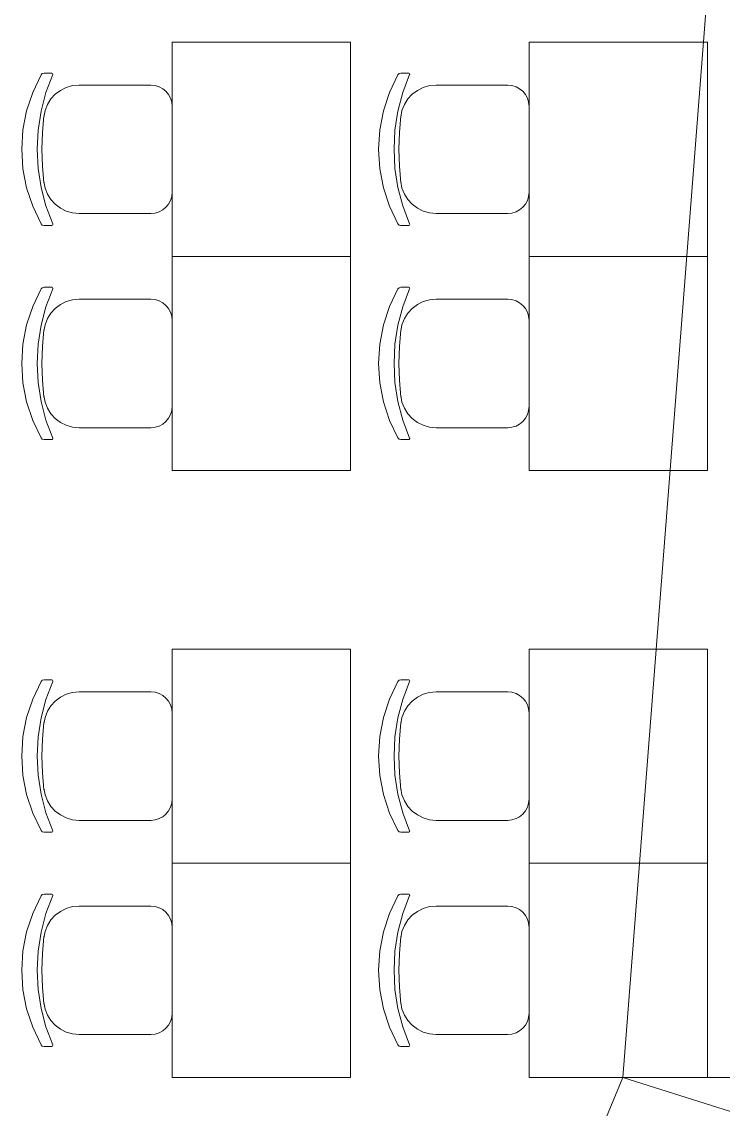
# Model space of a CAD drawing. Header units: millimetres. Extents: x 0 to 1189, y 0 to 841.
# Drawn here: x 267.04 to 286.7, y 680.97 to 711.44 of the extents above; entities that cross this region are included whole.
import ezdxf

# ---------------------------------------------------------------- set-up
doc = ezdxf.new("R2010")
doc.units = ezdxf.units.MM

msp = doc.modelspace()

# ---------------------------------------------------------------- linework, layer by layer
at = {"color": 144, "lineweight": 0, "true_color": 0x0077b0}
for points in [[(286.351437, 713.530861), (283.879434, 681.865812)], [(274.385419, 659.002778), (283.879434, 681.865812)], [(328.571502, 667.754791), (283.879434, 681.865812)], [(283.879434, 681.865812), (287.197439, 681.865812)], [(283.879434, 681.865812), (287.197439, 681.865812)], [(283.879434, 681.865812), (287.197439, 681.865812)]]:
    msp.add_lwpolyline(points, dxfattribs=at)
at = {"color": 253, "lineweight": 0, "true_color": 0x999999}
for points in [[(271.256414, 704.865848), (271.256414, 710.865857)], [(271.256414, 710.865857), (276.256422, 710.865857)], [(276.256422, 710.865857), (276.256422, 704.865848)], [(281.25643, 704.865848), (281.25643, 710.865857)], [(281.25643, 710.865857), (286.256437, 710.865857)], [(286.256437, 710.865857), (286.256437, 704.865848)], [(267.581409, 705.777849), (267.34769, 706.270459), (267.178658, 706.786976), (267.076002, 707.320929), (267.041408, 707.865852), (267.076002, 708.410197), (267.178658, 708.943854), (267.34769, 709.460261), (267.581409, 709.952855)], [(267.581409, 705.777849), (267.34769, 706.270459), (267.178658, 706.786976), (267.076002, 707.320929), (267.041408, 707.865852), (267.076002, 708.410197), (267.178658, 708.943854), (267.34769, 709.460261), (267.581409, 709.952855)], [(267.909409, 705.773849), (267.71905, 706.27735), (267.582034, 706.796601), (267.499206, 707.327476), (267.471409, 707.865852), (267.499206, 708.40365), (267.582034, 708.934229), (267.71905, 709.45337), (267.909409, 709.956855)], [(267.909409, 705.773849), (267.71905, 706.27735), (267.582034, 706.796601), (267.499206, 707.327476), (267.471409, 707.865852), (267.499206, 708.40365), (267.582034, 708.934229), (267.71905, 709.45337), (267.909409, 709.956855)], [(267.581409, 709.952855), (267.617534, 709.988105), (267.666409, 710.000855)], [(267.581409, 709.952855), (267.617534, 709.988105), (267.666409, 710.000855)], [(267.666409, 710.000855), (267.882409, 710.000855)], [(267.666409, 710.000855), (267.882409, 710.000855)], [(267.882409, 710.000855), (267.903784, 709.991855), (267.912409, 709.970855), (267.909409, 709.956855)], [(267.882409, 710.000855), (267.903784, 709.991855), (267.912409, 709.970855), (267.909409, 709.956855)], [(277.581424, 705.777849), (277.347705, 706.270459), (277.178673, 706.786976), (277.076017, 707.320929), (277.041423, 707.865852), (277.076017, 708.410197), (277.178673, 708.943854), (277.347705, 709.460261), (277.581424, 709.952855)], [(277.581424, 705.777849), (277.347705, 706.270459), (277.178673, 706.786976), (277.076017, 707.320929), (277.041423, 707.865852), (277.076017, 708.410197), (277.178673, 708.943854), (277.347705, 709.460261), (277.581424, 709.952855)], [(277.909425, 705.773849), (277.719065, 706.27735), (277.582049, 706.796601), (277.499221, 707.327476), (277.471424, 707.865852), (277.499221, 708.40365), (277.582049, 708.934229), (277.719065, 709.45337), (277.909425, 709.956855)], [(277.909425, 705.773849), (277.719065, 706.27735), (277.582049, 706.796601), (277.499221, 707.327476), (277.471424, 707.865852), (277.499221, 708.40365), (277.582049, 708.934229), (277.719065, 709.45337), (277.909425, 709.956855)], [(277.581424, 709.952855), (277.617549, 709.988105), (277.666424, 710.000855)], [(277.581424, 709.952855), (277.617549, 709.988105), (277.666424, 710.000855)], [(277.666424, 710.000855), (277.882425, 710.000855)], [(277.666424, 710.000855), (277.882425, 710.000855)], [(277.882425, 710.000855), (277.9038, 709.991855), (277.912425, 709.970855), (277.909425, 709.956855)], [(277.882425, 710.000855), (277.9038, 709.991855), (277.912425, 709.970855), (277.909425, 709.956855)], [(267.658409, 708.765854), (267.694723, 708.951239), (267.763112, 709.122057), (267.860118, 709.27518), (267.982284, 709.40748), (268.126154, 709.515825), (268.288269, 709.597089), (268.465174, 709.648142), (268.65341, 709.665855)], [(267.658409, 708.765854), (267.694723, 708.951239), (267.763112, 709.122057), (267.860118, 709.27518), (267.982284, 709.40748), (268.126154, 709.515825), (268.288269, 709.597089), (268.465174, 709.648142), (268.65341, 709.665855)], [(270.656414, 709.665855), (268.65341, 709.665855)], [(270.656414, 709.665855), (268.65341, 709.665855)], [(270.656414, 709.665855), (270.777228, 709.65365), (270.889804, 709.618652), (270.991717, 709.563286), (271.080539, 709.48998), (271.153846, 709.401157), (271.209211, 709.299245), (271.244209, 709.186669), (271.256414, 709.065854)], [(270.656414, 709.665855), (270.777228, 709.65365), (270.889804, 709.618652), (270.991717, 709.563286), (271.080539, 709.48998), (271.153846, 709.401157), (271.209211, 709.299245), (271.244209, 709.186669), (271.256414, 709.065854)], [(277.658424, 708.765854), (277.694739, 708.951239), (277.763127, 709.122057), (277.860133, 709.27518), (277.9823, 709.40748), (278.126169, 709.515825), (278.288285, 709.597089), (278.465189, 709.648142), (278.653426, 709.665855)], [(277.658424, 708.765854), (277.694739, 708.951239), (277.763127, 709.122057), (277.860133, 709.27518), (277.9823, 709.40748), (278.126169, 709.515825), (278.288285, 709.597089), (278.465189, 709.648142), (278.653426, 709.665855)], [(280.656429, 709.665855), (278.653426, 709.665855)], [(280.656429, 709.665855), (278.653426, 709.665855)], [(280.656429, 709.665855), (280.777243, 709.65365), (280.88982, 709.618652), (280.991732, 709.563286), (281.080554, 709.48998), (281.153861, 709.401157), (281.209226, 709.299245), (281.244225, 709.186669), (281.25643, 709.065854)], [(280.656429, 709.665855), (280.777243, 709.65365), (280.88982, 709.618652), (280.991732, 709.563286), (281.080554, 709.48998), (281.153861, 709.401157), (281.209226, 709.299245), (281.244225, 709.186669), (281.25643, 709.065854)], [(271.256414, 709.066854), (271.256414, 706.66585)], [(271.256414, 709.066854), (271.256414, 706.66585)], [(281.25643, 709.066854), (281.25643, 706.66585)], [(281.25643, 709.066854), (281.25643, 706.66585)], [(267.663409, 706.923851), (267.621534, 707.394101), (267.607409, 707.865852), (267.621534, 708.336728), (267.663409, 708.806854)], [(267.663409, 706.923851), (267.621534, 707.394101), (267.607409, 707.865852), (267.621534, 708.336728), (267.663409, 708.806854)], [(277.663424, 706.923851), (277.621549, 707.394101), (277.607424, 707.865852), (277.621549, 708.336728), (277.663424, 708.806854)], [(277.663424, 706.923851), (277.621549, 707.394101), (277.607424, 707.865852), (277.621549, 708.336728), (277.663424, 708.806854)], [(268.65341, 706.065849), (268.465174, 706.083519), (268.288269, 706.134459), (268.126154, 706.215563), (267.982284, 706.323725), (267.860118, 706.45584), (267.763112, 706.608803), (267.694723, 706.779509), (267.658409, 706.964851)], [(268.65341, 706.065849), (268.465174, 706.083519), (268.288269, 706.134459), (268.126154, 706.215563), (267.982284, 706.323725), (267.860118, 706.45584), (267.763112, 706.608803), (267.694723, 706.779509), (267.658409, 706.964851)], [(278.653426, 706.065849), (278.465189, 706.083519), (278.288285, 706.134459), (278.126169, 706.215563), (277.9823, 706.323725), (277.860133, 706.45584), (277.763127, 706.608803), (277.694739, 706.779509), (277.658424, 706.964851)], [(278.653426, 706.065849), (278.465189, 706.083519), (278.288285, 706.134459), (278.126169, 706.215563), (277.9823, 706.323725), (277.860133, 706.45584), (277.763127, 706.608803), (277.694739, 706.779509), (277.658424, 706.964851)], [(271.256414, 706.66585), (271.244209, 706.544749), (271.209211, 706.432037), (271.153846, 706.330108), (271.080539, 706.24135), (270.991717, 706.168154), (270.889804, 706.112912), (270.777228, 706.078013), (270.656414, 706.065849)], [(271.256414, 706.66585), (271.244209, 706.544749), (271.209211, 706.432037), (271.153846, 706.330108), (271.080539, 706.24135), (270.991717, 706.168154), (270.889804, 706.112912), (270.777228, 706.078013), (270.656414, 706.065849)], [(281.25643, 706.66585), (281.244225, 706.544749), (281.209226, 706.432037), (281.153861, 706.330108), (281.080554, 706.24135), (280.991732, 706.168154), (280.88982, 706.112912), (280.777243, 706.078013), (280.656429, 706.065849)], [(281.25643, 706.66585), (281.244225, 706.544749), (281.209226, 706.432037), (281.153861, 706.330108), (281.080554, 706.24135), (280.991732, 706.168154), (280.88982, 706.112912), (280.777243, 706.078013), (280.656429, 706.065849)], [(270.656414, 706.065849), (268.65341, 706.065849)], [(270.656414, 706.065849), (268.65341, 706.065849)], [(280.656429, 706.065849), (278.653426, 706.065849)], [(280.656429, 706.065849), (278.653426, 706.065849)], [(267.666409, 705.730849), (267.617534, 705.743099), (267.581409, 705.777849)], [(267.666409, 705.730849), (267.617534, 705.743099), (267.581409, 705.777849)], [(267.666409, 705.730849), (267.882409, 705.730849)], [(267.666409, 705.730849), (267.882409, 705.730849)], [(267.909409, 705.773849), (267.912409, 705.760849), (267.903784, 705.739474), (267.882409, 705.730849)], [(267.909409, 705.773849), (267.912409, 705.760849), (267.903784, 705.739474), (267.882409, 705.730849)], [(277.666424, 705.730849), (277.617549, 705.743099), (277.581424, 705.777849)], [(277.666424, 705.730849), (277.617549, 705.743099), (277.581424, 705.777849)], [(277.666424, 705.730849), (277.882425, 705.730849)], [(277.666424, 705.730849), (277.882425, 705.730849)], [(277.909425, 705.773849), (277.912425, 705.760849), (277.9038, 705.739474), (277.882425, 705.730849)], [(277.909425, 705.773849), (277.912425, 705.760849), (277.9038, 705.739474), (277.882425, 705.730849)], [(276.256422, 704.865848), (271.256414, 704.865848)], [(271.256414, 698.865838), (271.256414, 704.865848)], [(271.256414, 704.865848), (276.256422, 704.865848)], [(276.256422, 704.865848), (276.256422, 698.865838)], [(286.256437, 704.865848), (281.25643, 704.865848)], [(281.25643, 698.865838), (281.25643, 704.865848)], [(281.25643, 704.865848), (286.256437, 704.865848)], [(286.256437, 704.865848), (286.256437, 698.865838)], [(267.581409, 699.77784), (267.34769, 700.27045), (267.178658, 700.786966), (267.076002, 701.32092), (267.041408, 701.865843), (267.076002, 702.410188), (267.178658, 702.943845), (267.34769, 703.460252), (267.581409, 703.952846)], [(267.581409, 699.77784), (267.34769, 700.27045), (267.178658, 700.786966), (267.076002, 701.32092), (267.041408, 701.865843), (267.076002, 702.410188), (267.178658, 702.943845), (267.34769, 703.460252), (267.581409, 703.952846)], [(267.909409, 699.77384), (267.71905, 700.277341), (267.582034, 700.796591), (267.499206, 701.327467), (267.471409, 701.865843), (267.499206, 702.403641), (267.582034, 702.93422), (267.71905, 703.453361), (267.909409, 703.956846)], [(267.909409, 699.77384), (267.71905, 700.277341), (267.582034, 700.796591), (267.499206, 701.327467), (267.471409, 701.865843), (267.499206, 702.403641), (267.582034, 702.93422), (267.71905, 703.453361), (267.909409, 703.956846)], [(267.581409, 703.952846), (267.617534, 703.988096), (267.666409, 704.000846)], [(267.581409, 703.952846), (267.617534, 703.988096), (267.666409, 704.000846)], [(267.666409, 704.000846), (267.882409, 704.000846)], [(267.666409, 704.000846), (267.882409, 704.000846)], [(267.882409, 704.000846), (267.903784, 703.991846), (267.912409, 703.970846), (267.909409, 703.956846)], [(267.882409, 704.000846), (267.903784, 703.991846), (267.912409, 703.970846), (267.909409, 703.956846)], [(277.581424, 699.77784), (277.347705, 700.27045), (277.178673, 700.786966), (277.076017, 701.32092), (277.041423, 701.865843), (277.076017, 702.410188), (277.178673, 702.943845), (277.347705, 703.460252), (277.581424, 703.952846)], [(277.581424, 699.77784), (277.347705, 700.27045), (277.178673, 700.786966), (277.076017, 701.32092), (277.041423, 701.865843), (277.076017, 702.410188), (277.178673, 702.943845), (277.347705, 703.460252), (277.581424, 703.952846)], [(277.909425, 699.77384), (277.719065, 700.277341), (277.582049, 700.796591), (277.499221, 701.327467), (277.471424, 701.865843), (277.499221, 702.403641), (277.582049, 702.93422), (277.719065, 703.453361), (277.909425, 703.956846)], [(277.909425, 699.77384), (277.719065, 700.277341), (277.582049, 700.796591), (277.499221, 701.327467), (277.471424, 701.865843), (277.499221, 702.403641), (277.582049, 702.93422), (277.719065, 703.453361), (277.909425, 703.956846)], [(277.581424, 703.952846), (277.617549, 703.988096), (277.666424, 704.000846)], [(277.581424, 703.952846), (277.617549, 703.988096), (277.666424, 704.000846)], [(277.666424, 704.000846), (277.882425, 704.000846)], [(277.666424, 704.000846), (277.882425, 704.000846)], [(277.882425, 704.000846), (277.9038, 703.991846), (277.912425, 703.970846), (277.909425, 703.956846)], [(277.882425, 704.000846), (277.9038, 703.991846), (277.912425, 703.970846), (277.909425, 703.956846)], [(267.658409, 702.765844), (267.694723, 702.951229), (267.763112, 703.122048), (267.860118, 703.275171), (267.982284, 703.40747), (268.126154, 703.515816), (268.288269, 703.59708), (268.465174, 703.648133), (268.65341, 703.665846)], [(267.658409, 702.765844), (267.694723, 702.951229), (267.763112, 703.122048), (267.860118, 703.275171), (267.982284, 703.40747), (268.126154, 703.515816), (268.288269, 703.59708), (268.465174, 703.648133), (268.65341, 703.665846)], [(270.656414, 703.665846), (268.65341, 703.665846)], [(270.656414, 703.665846), (268.65341, 703.665846)], [(270.656414, 703.665846), (270.777228, 703.653641), (270.889804, 703.618643), (270.991717, 703.563277), (271.080539, 703.48997), (271.153846, 703.401148), (271.209211, 703.299236), (271.244209, 703.186659), (271.256414, 703.065845)], [(270.656414, 703.665846), (270.777228, 703.653641), (270.889804, 703.618643), (270.991717, 703.563277), (271.080539, 703.48997), (271.153846, 703.401148), (271.209211, 703.299236), (271.244209, 703.186659), (271.256414, 703.065845)], [(277.658424, 702.765844), (277.694739, 702.951229), (277.763127, 703.122048), (277.860133, 703.275171), (277.9823, 703.40747), (278.126169, 703.515816), (278.288285, 703.59708), (278.465189, 703.648133), (278.653426, 703.665846)], [(277.658424, 702.765844), (277.694739, 702.951229), (277.763127, 703.122048), (277.860133, 703.275171), (277.9823, 703.40747), (278.126169, 703.515816), (278.288285, 703.59708), (278.465189, 703.648133), (278.653426, 703.665846)], [(280.656429, 703.665846), (278.653426, 703.665846)], [(280.656429, 703.665846), (278.653426, 703.665846)], [(280.656429, 703.665846), (280.777243, 703.653641), (280.88982, 703.618643), (280.991732, 703.563277), (281.080554, 703.48997), (281.153861, 703.401148), (281.209226, 703.299236), (281.244225, 703.186659), (281.25643, 703.065845)], [(280.656429, 703.665846), (280.777243, 703.653641), (280.88982, 703.618643), (280.991732, 703.563277), (281.080554, 703.48997), (281.153861, 703.401148), (281.209226, 703.299236), (281.244225, 703.186659), (281.25643, 703.065845)], [(271.256414, 703.066845), (271.256414, 700.665841)], [(271.256414, 703.066845), (271.256414, 700.665841)], [(281.25643, 703.066845), (281.25643, 700.665841)], [(281.25643, 703.066845), (281.25643, 700.665841)], [(267.663409, 700.923842), (267.621534, 701.394092), (267.607409, 701.865843), (267.621534, 702.336719), (267.663409, 702.806844)], [(267.663409, 700.923842), (267.621534, 701.394092), (267.607409, 701.865843), (267.621534, 702.336719), (267.663409, 702.806844)], [(277.663424, 700.923842), (277.621549, 701.394092), (277.607424, 701.865843), (277.621549, 702.336719), (277.663424, 702.806844)], [(277.663424, 700.923842), (277.621549, 701.394092), (277.607424, 701.865843), (277.621549, 702.336719), (277.663424, 702.806844)], [(268.65341, 700.06584), (268.465174, 700.08351), (268.288269, 700.13445), (268.126154, 700.215553), (267.982284, 700.323716), (267.860118, 700.455831), (267.763112, 700.608794), (267.694723, 700.7795), (267.658409, 700.964842)], [(268.65341, 700.06584), (268.465174, 700.08351), (268.288269, 700.13445), (268.126154, 700.215553), (267.982284, 700.323716), (267.860118, 700.455831), (267.763112, 700.608794), (267.694723, 700.7795), (267.658409, 700.964842)], [(278.653426, 700.06584), (278.465189, 700.08351), (278.288285, 700.13445), (278.126169, 700.215553), (277.9823, 700.323716), (277.860133, 700.455831), (277.763127, 700.608794), (277.694739, 700.7795), (277.658424, 700.964842)], [(278.653426, 700.06584), (278.465189, 700.08351), (278.288285, 700.13445), (278.126169, 700.215553), (277.9823, 700.323716), (277.860133, 700.455831), (277.763127, 700.608794), (277.694739, 700.7795), (277.658424, 700.964842)], [(271.256414, 700.665841), (271.244209, 700.544739), (271.209211, 700.432028), (271.153846, 700.330098), (271.080539, 700.241341), (270.991717, 700.168145), (270.889804, 700.112903), (270.777228, 700.078004), (270.656414, 700.06584)], [(271.256414, 700.665841), (271.244209, 700.544739), (271.209211, 700.432028), (271.153846, 700.330098), (271.080539, 700.241341), (270.991717, 700.168145), (270.889804, 700.112903), (270.777228, 700.078004), (270.656414, 700.06584)], [(281.25643, 700.665841), (281.244225, 700.544739), (281.209226, 700.432028), (281.153861, 700.330098), (281.080554, 700.241341), (280.991732, 700.168145), (280.88982, 700.112903), (280.777243, 700.078004), (280.656429, 700.06584)], [(281.25643, 700.665841), (281.244225, 700.544739), (281.209226, 700.432028), (281.153861, 700.330098), (281.080554, 700.241341), (280.991732, 700.168145), (280.88982, 700.112903), (280.777243, 700.078004), (280.656429, 700.06584)], [(270.656414, 700.06584), (268.65341, 700.06584)], [(270.656414, 700.06584), (268.65341, 700.06584)], [(280.656429, 700.06584), (278.653426, 700.06584)], [(280.656429, 700.06584), (278.653426, 700.06584)], [(267.666409, 699.73084), (267.617534, 699.74309), (267.581409, 699.77784)], [(267.666409, 699.73084), (267.617534, 699.74309), (267.581409, 699.77784)], [(267.666409, 699.73084), (267.882409, 699.73084)], [(267.666409, 699.73084), (267.882409, 699.73084)], [(267.909409, 699.77384), (267.912409, 699.76084), (267.903784, 699.739465), (267.882409, 699.73084)], [(267.909409, 699.77384), (267.912409, 699.76084), (267.903784, 699.739465), (267.882409, 699.73084)], [(277.666424, 699.73084), (277.617549, 699.74309), (277.581424, 699.77784)], [(277.666424, 699.73084), (277.617549, 699.74309), (277.581424, 699.77784)], [(277.666424, 699.73084), (277.882425, 699.73084)], [(277.666424, 699.73084), (277.882425, 699.73084)], [(277.909425, 699.77384), (277.912425, 699.76084), (277.9038, 699.739465), (277.882425, 699.73084)], [(277.909425, 699.77384), (277.912425, 699.76084), (277.9038, 699.739465), (277.882425, 699.73084)], [(276.256422, 698.865838), (271.256414, 698.865838)], [(286.256437, 698.865838), (281.25643, 698.865838)], [(271.256414, 687.865822), (271.256414, 693.865831)], [(271.256414, 693.865831), (276.256422, 693.865831)], [(276.256422, 693.865831), (276.256422, 687.865822)], [(281.25643, 687.865822), (281.25643, 693.865831)], [(281.25643, 693.865831), (286.256437, 693.865831)], [(286.256437, 693.865831), (286.256437, 687.865822)], [(267.581409, 688.777823), (267.34769, 689.270433), (267.178658, 689.78695), (267.076002, 690.320903), (267.041408, 690.865826), (267.076002, 691.410171), (267.178658, 691.943828), (267.34769, 692.460235), (267.581409, 692.952829)], [(267.581409, 688.777823), (267.34769, 689.270433), (267.178658, 689.78695), (267.076002, 690.320903), (267.041408, 690.865826), (267.076002, 691.410171), (267.178658, 691.943828), (267.34769, 692.460235), (267.581409, 692.952829)], [(267.909409, 688.773823), (267.71905, 689.277324), (267.582034, 689.796575), (267.499206, 690.32745), (267.471409, 690.865826), (267.499206, 691.403624), (267.582034, 691.934203), (267.71905, 692.453344), (267.909409, 692.956829)], [(267.909409, 688.773823), (267.71905, 689.277324), (267.582034, 689.796575), (267.499206, 690.32745), (267.471409, 690.865826), (267.499206, 691.403624), (267.582034, 691.934203), (267.71905, 692.453344), (267.909409, 692.956829)], [(267.581409, 692.952829), (267.617534, 692.988079), (267.666409, 693.000829)], [(267.581409, 692.952829), (267.617534, 692.988079), (267.666409, 693.000829)], [(267.666409, 693.000829), (267.882409, 693.000829)], [(267.666409, 693.000829), (267.882409, 693.000829)], [(267.882409, 693.000829), (267.903784, 692.991829), (267.912409, 692.970829), (267.909409, 692.956829)], [(267.882409, 693.000829), (267.903784, 692.991829), (267.912409, 692.970829), (267.909409, 692.956829)], [(277.581424, 688.777823), (277.347705, 689.270433), (277.178673, 689.78695), (277.076017, 690.320903), (277.041423, 690.865826), (277.076017, 691.410171), (277.178673, 691.943828), (277.347705, 692.460235), (277.581424, 692.952829)], [(277.581424, 688.777823), (277.347705, 689.270433), (277.178673, 689.78695), (277.076017, 690.320903), (277.041423, 690.865826), (277.076017, 691.410171), (277.178673, 691.943828), (277.347705, 692.460235), (277.581424, 692.952829)], [(277.909425, 688.773823), (277.719065, 689.277324), (277.582049, 689.796575), (277.499221, 690.32745), (277.471424, 690.865826), (277.499221, 691.403624), (277.582049, 691.934203), (277.719065, 692.453344), (277.909425, 692.956829)], [(277.909425, 688.773823), (277.719065, 689.277324), (277.582049, 689.796575), (277.499221, 690.32745), (277.471424, 690.865826), (277.499221, 691.403624), (277.582049, 691.934203), (277.719065, 692.453344), (277.909425, 692.956829)], [(277.581424, 692.952829), (277.617549, 692.988079), (277.666424, 693.000829)], [(277.581424, 692.952829), (277.617549, 692.988079), (277.666424, 693.000829)], [(277.666424, 693.000829), (277.882425, 693.000829)], [(277.666424, 693.000829), (277.882425, 693.000829)], [(277.882425, 693.000829), (277.9038, 692.991829), (277.912425, 692.970829), (277.909425, 692.956829)], [(277.882425, 693.000829), (277.9038, 692.991829), (277.912425, 692.970829), (277.909425, 692.956829)], [(267.658409, 691.765828), (267.694723, 691.951213), (267.763112, 692.122031), (267.860118, 692.275155), (267.982284, 692.407454), (268.126154, 692.515799), (268.288269, 692.597063), (268.465174, 692.648116), (268.65341, 692.665829)], [(267.658409, 691.765828), (267.694723, 691.951213), (267.763112, 692.122031), (267.860118, 692.275155), (267.982284, 692.407454), (268.126154, 692.515799), (268.288269, 692.597063), (268.465174, 692.648116), (268.65341, 692.665829)], [(270.656414, 692.665829), (268.65341, 692.665829)], [(270.656414, 692.665829), (268.65341, 692.665829)], [(270.656414, 692.665829), (270.777228, 692.653624), (270.889804, 692.618626), (270.991717, 692.56326), (271.080539, 692.489954), (271.153846, 692.401131), (271.209211, 692.299219), (271.244209, 692.186643), (271.256414, 692.065828)], [(270.656414, 692.665829), (270.777228, 692.653624), (270.889804, 692.618626), (270.991717, 692.56326), (271.080539, 692.489954), (271.153846, 692.401131), (271.209211, 692.299219), (271.244209, 692.186643), (271.256414, 692.065828)], [(277.658424, 691.765828), (277.694739, 691.951213), (277.763127, 692.122031), (277.860133, 692.275155), (277.9823, 692.407454), (278.126169, 692.515799), (278.288285, 692.597063), (278.465189, 692.648116), (278.653426, 692.665829)], [(277.658424, 691.765828), (277.694739, 691.951213), (277.763127, 692.122031), (277.860133, 692.275155), (277.9823, 692.407454), (278.126169, 692.515799), (278.288285, 692.597063), (278.465189, 692.648116), (278.653426, 692.665829)], [(280.656429, 692.665829), (278.653426, 692.665829)], [(280.656429, 692.665829), (278.653426, 692.665829)], [(280.656429, 692.665829), (280.777243, 692.653624), (280.88982, 692.618626), (280.991732, 692.56326), (281.080554, 692.489954), (281.153861, 692.401131), (281.209226, 692.299219), (281.244225, 692.186643), (281.25643, 692.065828)], [(280.656429, 692.665829), (280.777243, 692.653624), (280.88982, 692.618626), (280.991732, 692.56326), (281.080554, 692.489954), (281.153861, 692.401131), (281.209226, 692.299219), (281.244225, 692.186643), (281.25643, 692.065828)], [(271.256414, 692.066828), (271.256414, 689.665824)], [(271.256414, 692.066828), (271.256414, 689.665824)], [(281.25643, 692.066828), (281.25643, 689.665824)], [(281.25643, 692.066828), (281.25643, 689.665824)], [(267.663409, 689.923825), (267.621534, 690.394075), (267.607409, 690.865826), (267.621534, 691.336702), (267.663409, 691.806828)], [(267.663409, 689.923825), (267.621534, 690.394075), (267.607409, 690.865826), (267.621534, 691.336702), (267.663409, 691.806828)], [(277.663424, 689.923825), (277.621549, 690.394075), (277.607424, 690.865826), (277.621549, 691.336702), (277.663424, 691.806828)], [(277.663424, 689.923825), (277.621549, 690.394075), (277.607424, 690.865826), (277.621549, 691.336702), (277.663424, 691.806828)], [(268.65341, 689.065823), (268.465174, 689.083493), (268.288269, 689.134433), (268.126154, 689.215537), (267.982284, 689.323699), (267.860118, 689.455814), (267.763112, 689.608777), (267.694723, 689.779483), (267.658409, 689.964825)], [(268.65341, 689.065823), (268.465174, 689.083493), (268.288269, 689.134433), (268.126154, 689.215537), (267.982284, 689.323699), (267.860118, 689.455814), (267.763112, 689.608777), (267.694723, 689.779483), (267.658409, 689.964825)], [(278.653426, 689.065823), (278.465189, 689.083493), (278.288285, 689.134433), (278.126169, 689.215537), (277.9823, 689.323699), (277.860133, 689.455814), (277.763127, 689.608777), (277.694739, 689.779483), (277.658424, 689.964825)], [(278.653426, 689.065823), (278.465189, 689.083493), (278.288285, 689.134433), (278.126169, 689.215537), (277.9823, 689.323699), (277.860133, 689.455814), (277.763127, 689.608777), (277.694739, 689.779483), (277.658424, 689.964825)], [(271.256414, 689.665824), (271.244209, 689.544723), (271.209211, 689.432011), (271.153846, 689.330082), (271.080539, 689.241324), (270.991717, 689.168128), (270.889804, 689.112886), (270.777228, 689.077988), (270.656414, 689.065823)], [(271.256414, 689.665824), (271.244209, 689.544723), (271.209211, 689.432011), (271.153846, 689.330082), (271.080539, 689.241324), (270.991717, 689.168128), (270.889804, 689.112886), (270.777228, 689.077988), (270.656414, 689.065823)], [(281.25643, 689.665824), (281.244225, 689.544723), (281.209226, 689.432011), (281.153861, 689.330082), (281.080554, 689.241324), (280.991732, 689.168128), (280.88982, 689.112886), (280.777243, 689.077988), (280.656429, 689.065823)], [(281.25643, 689.665824), (281.244225, 689.544723), (281.209226, 689.432011), (281.153861, 689.330082), (281.080554, 689.241324), (280.991732, 689.168128), (280.88982, 689.112886), (280.777243, 689.077988), (280.656429, 689.065823)], [(270.656414, 689.065823), (268.65341, 689.065823)], [(270.656414, 689.065823), (268.65341, 689.065823)], [(280.656429, 689.065823), (278.653426, 689.065823)], [(280.656429, 689.065823), (278.653426, 689.065823)], [(267.666409, 688.730823), (267.617534, 688.743073), (267.581409, 688.777823)], [(267.666409, 688.730823), (267.617534, 688.743073), (267.581409, 688.777823)], [(267.666409, 688.730823), (267.882409, 688.730823)], [(267.666409, 688.730823), (267.882409, 688.730823)], [(267.909409, 688.773823), (267.912409, 688.760823), (267.903784, 688.739448), (267.882409, 688.730823)], [(267.909409, 688.773823), (267.912409, 688.760823), (267.903784, 688.739448), (267.882409, 688.730823)], [(277.666424, 688.730823), (277.617549, 688.743073), (277.581424, 688.777823)], [(277.666424, 688.730823), (277.617549, 688.743073), (277.581424, 688.777823)], [(277.666424, 688.730823), (277.882425, 688.730823)], [(277.666424, 688.730823), (277.882425, 688.730823)], [(277.909425, 688.773823), (277.912425, 688.760823), (277.9038, 688.739448), (277.882425, 688.730823)], [(277.909425, 688.773823), (277.912425, 688.760823), (277.9038, 688.739448), (277.882425, 688.730823)], [(276.256422, 687.865822), (271.256414, 687.865822)], [(271.256414, 681.865812), (271.256414, 687.865822)], [(271.256414, 687.865822), (276.256422, 687.865822)], [(276.256422, 687.865822), (276.256422, 681.865812)], [(286.256437, 687.865822), (281.25643, 687.865822)], [(281.25643, 681.865812), (281.25643, 687.865822)], [(281.25643, 687.865822), (286.256437, 687.865822)], [(286.256437, 687.865822), (286.256437, 681.865812)], [(267.581409, 682.777814), (267.34769, 683.270424), (267.178658, 683.78694), (267.076002, 684.320894), (267.041408, 684.865817), (267.076002, 685.410162), (267.178658, 685.943819), (267.34769, 686.460226), (267.581409, 686.95282)], [(267.581409, 682.777814), (267.34769, 683.270424), (267.178658, 683.78694), (267.076002, 684.320894), (267.041408, 684.865817), (267.076002, 685.410162), (267.178658, 685.943819), (267.34769, 686.460226), (267.581409, 686.95282)], [(267.909409, 682.773814), (267.71905, 683.277315), (267.582034, 683.796565), (267.499206, 684.327441), (267.471409, 684.865817), (267.499206, 685.403615), (267.582034, 685.934194), (267.71905, 686.453335), (267.909409, 686.95682)], [(267.909409, 682.773814), (267.71905, 683.277315), (267.582034, 683.796565), (267.499206, 684.327441), (267.471409, 684.865817), (267.499206, 685.403615), (267.582034, 685.934194), (267.71905, 686.453335), (267.909409, 686.95682)], [(267.581409, 686.95282), (267.617534, 686.98807), (267.666409, 687.00082)], [(267.581409, 686.95282), (267.617534, 686.98807), (267.666409, 687.00082)], [(267.666409, 687.00082), (267.882409, 687.00082)], [(267.666409, 687.00082), (267.882409, 687.00082)], [(267.882409, 687.00082), (267.903784, 686.99182), (267.912409, 686.97082), (267.909409, 686.95682)], [(267.882409, 687.00082), (267.903784, 686.99182), (267.912409, 686.97082), (267.909409, 686.95682)], [(277.581424, 682.777814), (277.347705, 683.270424), (277.178673, 683.78694), (277.076017, 684.320894), (277.041423, 684.865817), (277.076017, 685.410162), (277.178673, 685.943819), (277.347705, 686.460226), (277.581424, 686.95282)], [(277.581424, 682.777814), (277.347705, 683.270424), (277.178673, 683.78694), (277.076017, 684.320894), (277.041423, 684.865817), (277.076017, 685.410162), (277.178673, 685.943819), (277.347705, 686.460226), (277.581424, 686.95282)], [(277.909425, 682.773814), (277.719065, 683.277315), (277.582049, 683.796565), (277.499221, 684.327441), (277.471424, 684.865817), (277.499221, 685.403615), (277.582049, 685.934194), (277.719065, 686.453335), (277.909425, 686.95682)], [(277.909425, 682.773814), (277.719065, 683.277315), (277.582049, 683.796565), (277.499221, 684.327441), (277.471424, 684.865817), (277.499221, 685.403615), (277.582049, 685.934194), (277.719065, 686.453335), (277.909425, 686.95682)], [(277.581424, 686.95282), (277.617549, 686.98807), (277.666424, 687.00082)], [(277.581424, 686.95282), (277.617549, 686.98807), (277.666424, 687.00082)], [(277.666424, 687.00082), (277.882425, 687.00082)], [(277.666424, 687.00082), (277.882425, 687.00082)], [(277.882425, 687.00082), (277.9038, 686.99182), (277.912425, 686.97082), (277.909425, 686.95682)], [(277.882425, 687.00082), (277.9038, 686.99182), (277.912425, 686.97082), (277.909425, 686.95682)], [(267.658409, 685.765818), (267.694723, 685.951203), (267.763112, 686.122022), (267.860118, 686.275145), (267.982284, 686.407444), (268.126154, 686.51579), (268.288269, 686.597054), (268.465174, 686.648107), (268.65341, 686.66582)], [(267.658409, 685.765818), (267.694723, 685.951203), (267.763112, 686.122022), (267.860118, 686.275145), (267.982284, 686.407444), (268.126154, 686.51579), (268.288269, 686.597054), (268.465174, 686.648107), (268.65341, 686.66582)], [(270.656414, 686.66582), (268.65341, 686.66582)], [(270.656414, 686.66582), (268.65341, 686.66582)], [(270.656414, 686.66582), (270.777228, 686.653615), (270.889804, 686.618617), (270.991717, 686.563251), (271.080539, 686.489944), (271.153846, 686.401122), (271.209211, 686.29921), (271.244209, 686.186633), (271.256414, 686.065819)], [(270.656414, 686.66582), (270.777228, 686.653615), (270.889804, 686.618617), (270.991717, 686.563251), (271.080539, 686.489944), (271.153846, 686.401122), (271.209211, 686.29921), (271.244209, 686.186633), (271.256414, 686.065819)], [(277.658424, 685.765818), (277.694739, 685.951203), (277.763127, 686.122022), (277.860133, 686.275145), (277.9823, 686.407444), (278.126169, 686.51579), (278.288285, 686.597054), (278.465189, 686.648107), (278.653426, 686.66582)], [(277.658424, 685.765818), (277.694739, 685.951203), (277.763127, 686.122022), (277.860133, 686.275145), (277.9823, 686.407444), (278.126169, 686.51579), (278.288285, 686.597054), (278.465189, 686.648107), (278.653426, 686.66582)], [(280.656429, 686.66582), (278.653426, 686.66582)], [(280.656429, 686.66582), (278.653426, 686.66582)], [(280.656429, 686.66582), (280.777243, 686.653615), (280.88982, 686.618617), (280.991732, 686.563251), (281.080554, 686.489944), (281.153861, 686.401122), (281.209226, 686.29921), (281.244225, 686.186633), (281.25643, 686.065819)], [(280.656429, 686.66582), (280.777243, 686.653615), (280.88982, 686.618617), (280.991732, 686.563251), (281.080554, 686.489944), (281.153861, 686.401122), (281.209226, 686.29921), (281.244225, 686.186633), (281.25643, 686.065819)], [(267.663409, 683.923816), (267.621534, 684.394066), (267.607409, 684.865817), (267.621534, 685.336693), (267.663409, 685.806818)], [(267.663409, 683.923816), (267.621534, 684.394066), (267.607409, 684.865817), (267.621534, 685.336693), (267.663409, 685.806818)], [(271.256414, 686.066819), (271.256414, 683.665815)], [(271.256414, 686.066819), (271.256414, 683.665815)], [(277.663424, 683.923816), (277.621549, 684.394066), (277.607424, 684.865817), (277.621549, 685.336693), (277.663424, 685.806818)], [(277.663424, 683.923816), (277.621549, 684.394066), (277.607424, 684.865817), (277.621549, 685.336693), (277.663424, 685.806818)], [(281.25643, 686.066819), (281.25643, 683.665815)], [(281.25643, 686.066819), (281.25643, 683.665815)], [(268.65341, 683.065814), (268.465174, 683.083484), (268.288269, 683.134424), (268.126154, 683.215527), (267.982284, 683.32369), (267.860118, 683.455805), (267.763112, 683.608768), (267.694723, 683.779474), (267.658409, 683.964816)], [(268.65341, 683.065814), (268.465174, 683.083484), (268.288269, 683.134424), (268.126154, 683.215527), (267.982284, 683.32369), (267.860118, 683.455805), (267.763112, 683.608768), (267.694723, 683.779474), (267.658409, 683.964816)], [(278.653426, 683.065814), (278.465189, 683.083484), (278.288285, 683.134424), (278.126169, 683.215527), (277.9823, 683.32369), (277.860133, 683.455805), (277.763127, 683.608768), (277.694739, 683.779474), (277.658424, 683.964816)], [(278.653426, 683.065814), (278.465189, 683.083484), (278.288285, 683.134424), (278.126169, 683.215527), (277.9823, 683.32369), (277.860133, 683.455805), (277.763127, 683.608768), (277.694739, 683.779474), (277.658424, 683.964816)], [(271.256414, 683.665815), (271.244209, 683.544713), (271.209211, 683.432002), (271.153846, 683.330072), (271.080539, 683.241315), (270.991717, 683.168119), (270.889804, 683.112877), (270.777228, 683.077978), (270.656414, 683.065814)], [(271.256414, 683.665815), (271.244209, 683.544713), (271.209211, 683.432002), (271.153846, 683.330072), (271.080539, 683.241315), (270.991717, 683.168119), (270.889804, 683.112877), (270.777228, 683.077978), (270.656414, 683.065814)], [(281.25643, 683.665815), (281.244225, 683.544713), (281.209226, 683.432002), (281.153861, 683.330072), (281.080554, 683.241315), (280.991732, 683.168119), (280.88982, 683.112877), (280.777243, 683.077978), (280.656429, 683.065814)], [(281.25643, 683.665815), (281.244225, 683.544713), (281.209226, 683.432002), (281.153861, 683.330072), (281.080554, 683.241315), (280.991732, 683.168119), (280.88982, 683.112877), (280.777243, 683.077978), (280.656429, 683.065814)], [(270.656414, 683.065814), (268.65341, 683.065814)], [(270.656414, 683.065814), (268.65341, 683.065814)], [(280.656429, 683.065814), (278.653426, 683.065814)], [(280.656429, 683.065814), (278.653426, 683.065814)], [(267.666409, 682.730814), (267.617534, 682.743064), (267.581409, 682.777814)], [(267.666409, 682.730814), (267.617534, 682.743064), (267.581409, 682.777814)], [(267.909409, 682.773814), (267.912409, 682.760814), (267.903784, 682.739439), (267.882409, 682.730814)], [(267.909409, 682.773814), (267.912409, 682.760814), (267.903784, 682.739439), (267.882409, 682.730814)], [(277.666424, 682.730814), (277.617549, 682.743064), (277.581424, 682.777814)], [(277.666424, 682.730814), (277.617549, 682.743064), (277.581424, 682.777814)], [(277.909425, 682.773814), (277.912425, 682.760814), (277.9038, 682.739439), (277.882425, 682.730814)], [(277.909425, 682.773814), (277.912425, 682.760814), (277.9038, 682.739439), (277.882425, 682.730814)], [(267.666409, 682.730814), (267.882409, 682.730814)], [(267.666409, 682.730814), (267.882409, 682.730814)], [(277.666424, 682.730814), (277.882425, 682.730814)], [(277.666424, 682.730814), (277.882425, 682.730814)], [(276.256422, 681.865812), (271.256414, 681.865812)], [(286.256437, 681.865812), (281.25643, 681.865812)]]:
    msp.add_lwpolyline(points, dxfattribs=at)

doc.saveas('drawing.dxf')
